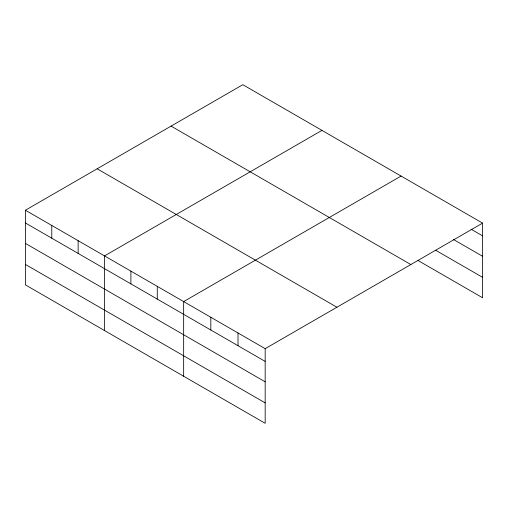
<?xml version="1.0" encoding="UTF-8"?>
<svg xmlns="http://www.w3.org/2000/svg" width="508" height="508" viewBox="0 0 508 508"><rect width="100%" height="100%" fill="white"/><g stroke="black" fill="none" stroke-linecap="round" stroke-linejoin="round"><path stroke-width="0.76" d="M265.176 381.825L265.176 348.659L25.4 210.223L25.4 284.874L265.176 423.304L265.176 381.825L25.4 243.389M418.059 260.515L482.6 297.777L482.6 223.126L242.824 84.696L25.4 210.223M321.951 130.378L104.527 255.905L104.527 330.556M401.079 176.06L183.655 301.587L183.655 376.238M265.176 348.659L482.6 223.126M471.049 229.197L482.6 235.864M453.39 239.433L482.6 256.299M435.724 250.285L482.6 277.349M171.075 126.117L410.851 264.554M97.149 168.796L336.925 307.232M25.4 222.961L265.176 361.398M25.4 264.439L265.176 402.876M238.004 332.969L238.004 345.707M210.826 317.278L210.826 330.016M157.277 286.36L157.277 299.098M130.899 271.132L130.899 283.87M78.149 240.678L78.149 253.416M51.778 225.45L51.778 238.189"/></g></svg>
